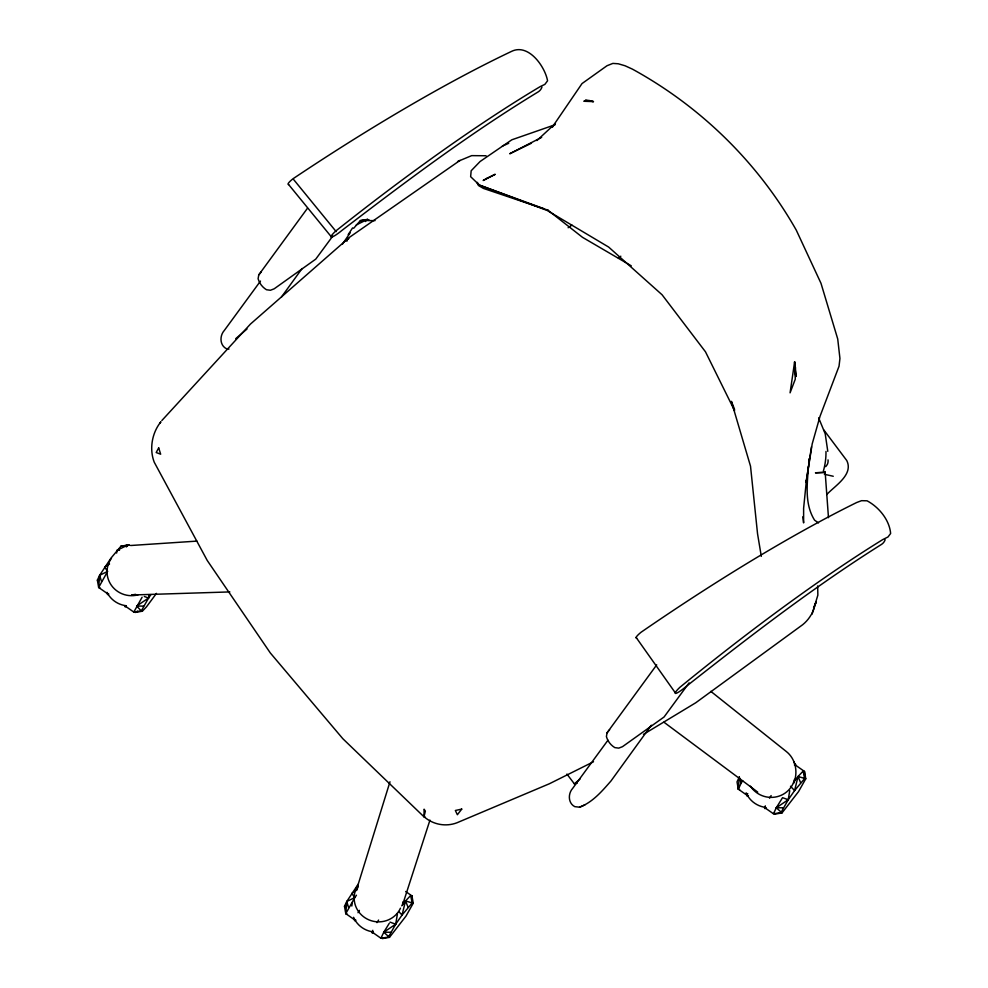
<?xml version="1.0" encoding="UTF-8"?>
<svg xmlns="http://www.w3.org/2000/svg" width="988" height="988" viewBox="0 0 988 988"><rect width="100%" height="100%" fill="white"/><g stroke="black" fill="none" stroke-linecap="round" stroke-linejoin="round"><path stroke-width="1.48" d="M424 816.829L424.111 809.209L425.359 811.123L424 816.829L342.836 738.715L270.317 652.957L207.233 560.468L154.252 462.236C149.361 449.589 151.732 434.325 159.698 423.37M795.772 376.49L794.624 361.83L790.079 392.841L795.278 379.194L794.624 361.83L795.772 376.49L795.439 367.178M808.48 466.101C807.245 484.206 804.393 503.942 814.581 520.194L818.521 522.899M808.69 463.174L808.999 458.778M402.783 902.032L402.561 904.909L429.953 820.114M108.766 593.973A26.935 2.482 -55 0 1 107.445 593.627L98.664 587.465L99.64 575.325L110.989 558.109L121.129 545.994L129.675 545.117L125.18 545.821M358.113 884.285L346.763 901.501L345.788 913.628L354.569 919.791A26.935 2.482 -55 0 0 355.89 920.137M411.712 898.932L411.947 895.906L405.673 891.509M739.629 789.523L738.32 789.177L741.148 783.138L739.296 777.037L738.32 789.177L747.101 795.328M806.418 480.291L803.615 508.252L803.615 522.899L802.812 516.773M116.646 553.058L117.029 550.328L128.354 544.771L126.303 546.932M811.481 446.774L806.06 482.514L812.198 443.896L820.015 416.331L839.034 366.227L839.936 358.446L837.725 338.995L821.003 283.334L796.266 230.13C757.858 162.44 700.628 106.531 632.419 69.135L625.046 65.764L618.253 63.775L612.881 63.405L607.015 65.727L582.018 83.572L552.193 127.279L555.429 123.414L536.892 140.568M126.341 606.274A26.935 2.482 -55 0 1 125.031 605.916L133.812 612.078L141.309 610.917L148.571 598.024L149.077 595.023M372.155 932.092L380.936 938.242L388.432 937.081L395.694 924.2L397.46 913.69M764.687 807.628L773.468 813.779L780.965 812.63L788.226 799.737L789.745 790.733M307.49 208.233L258.757 274.911L258.103 278.74A19.068 18.5 13.4 0 0 266.476 289.743L270.428 290.262L274.195 288.805L315.752 259.128L332.697 236.181M656.711 664.862L607.077 732.775L606.41 736.603A19.068 18.5 13.4 0 0 614.795 747.607L618.747 748.126L622.502 746.669L664.072 716.992L689.105 682.869M793.599 783.435C798.279 772.455 795.834 758.982 786.238 751.46L710.817 691.353M382.257 938.6L389.482 937.365L405.994 916.098L413.243 903.217L411.947 895.906L410.638 895.548L405.512 900.957L402.054 915.049L395.694 924.2L383.776 932.215L380.936 938.242M774.79 814.137L782.014 812.914L798.526 791.647L805.776 778.754L804.479 771.443L803.17 771.085L798.045 776.494L794.587 790.585L788.226 799.737L776.309 807.752L773.468 813.779M389.988 781.767L356.322 890.361L358.249 886.742M825.116 471.535L828.475 517.675M812.025 614.326L817.854 595.159L817.669 585.921M815.458 603.952L816.298 601.692L813.581 607.818M99.973 587.823L98.664 587.465L97.367 580.154L99.64 575.325L107.729 571.348M98.664 587.465L106.951 572.608M133.812 612.078L142.111 597.221M347.097 913.986L345.788 913.628L344.491 906.317L346.763 901.501L354.853 897.524L356.446 895.227M356.668 890.163L351.74 893.436L354.853 897.524L345.788 913.628L345.689 910.825M739.296 777.037L737.023 781.866L738.32 789.177L738.122 783.546M342.453 244.172L350.246 232.711M389.482 937.365L383.776 932.215L389.235 923.397M741.148 783.138L742.704 780.619M782.014 812.914L776.309 807.752L782.545 797.674L788.226 799.737M348.184 234.601L352.605 227.882M156.475 593.368L146.459 606.867L142.371 611.202L141.309 610.917L136.653 606.052L148.571 598.024L150.954 594.591M281.457 297.03L302.069 268.538M651.327 725.229L610.992 780.965C602.013 791.178 592.701 802.268 579.586 807.184L574.794 806.653C567.976 803.195 567.915 793.562 572.707 788.338L607.941 740.234M260.486 281.074L224.35 330.412C219.546 335.636 219.608 345.269 226.425 348.727L228.981 349.06M353.692 228.265L360.385 220.596L368.932 219.719M401.746 905.823L405.512 900.957L413.243 903.217M411.947 895.906L412.194 902.933L402.054 915.049L398.991 911.776M794.278 781.36L798.045 776.494L805.776 778.754M794.377 764.934A26.935 2.482 -55 0 1 795.698 765.292L804.479 771.443L804.726 778.47L794.587 790.585L790.499 786.226M258.757 274.911L261.301 271.873M607.077 732.775L609.621 729.737M161.834 420.555L250.47 324.052L349.542 237.268L459.988 160.427M365.56 221.534L367.61 219.361L360.385 220.596M826.771 494.519C834.885 485.775 853.706 474.709 846.778 460.556L823.881 430.027M235.712 338.686L247.025 328.992M566.927 774.073L574.374 783.855L580.03 779.013M541.659 137.357L509.722 153.758L531.458 143.211M618.377 258.004L620.822 256.213M568.137 227.734L571.929 225.079M424.828 816.594L424.334 816.94A31.542 30.603 13.4 0 0 456.864 822.819L549.39 783.756L593.504 761.76M555.17 124.71L511.821 139.802L480.106 161.501L471.165 170.763L470.634 176.679L478.661 184.386L477.229 182.348M343.886 241.862L348.801 238.59M109.545 564L104.617 567.26L106.951 570.323M643.484 734.343L695.75 702.764L802.75 624.651A36.976 35.864 13.2 0 0 811.247 614.622M585.662 100.331L583.834 101.258L593.43 101.603L589.046 100.455L585.662 100.331L593.43 101.603M356.285 224.931L367.61 219.361M137.653 611.189L135.134 612.437L142.371 611.202M457.605 161.501L471.671 155.635L486.096 155.758M579.586 807.184L584.982 804.8M502.336 146.101L508.709 143.297M574.374 783.855L577.177 783.138M123.414 545.981L128.354 544.771M135.591 594.331L131.639 595.011L229.846 591.923M361.435 220.88L364.436 220.41M130.614 545.512L196.908 541.115M117.029 550.328L119.511 550.267M136.653 606.052L143.581 606.101M776.309 807.752L783.237 807.801M383.776 932.215L390.705 932.264M367.474 220.571L375.02 220.633M824.35 474.252L833.255 476.265M121.129 545.994L122.179 546.278M97.367 580.154L98.417 580.438M344.491 906.317L345.541 906.601M548.105 210.222L483.428 188.412L478.464 185.509L477.13 182.904M144.31 596.48L148.571 598.024M390.013 922.125L395.694 924.2M543.758 208.641L478.587 184.793L547.105 210.432L608.657 247.074L662.084 294.782L705.494 351.827L734.603 410.712M631.27 265.821L582.463 237.305L547.673 209.975M663.924 722.191L757.734 792.104M293.461 179.334L336.167 231.612M288.632 184.558L331.56 237.108A11.905 1.791 -39.2 0 0 341.996 230.365C405.549 181.743 469.671 133.541 538.114 91.933A16.166 11.942 41.1 0 0 541.943 87.08M636.099 637.408L675.261 692.761M818.632 417.825L825.215 433.806L827.783 451.343M793.747 761.637L795.192 764.638M798.045 776.494L800.626 782.792M405.512 900.957L408.093 907.256M734.603 409.44L731.367 401.35L750.522 466.2L757.549 533.792L761.303 556.343M346.763 901.501L348.616 907.601M99.64 575.325L101.492 581.438M803.17 771.085L804.726 778.47M410.638 895.548L412.194 902.933M794.5 779.347A24.243 23.514 13.4 0 1 775.012 797.106A24.243 23.514 13.4 0 1 750.435 786.152M765.799 807.431A24.243 23.514 13.4 0 1 746.125 792.833M765.996 807.986A26.935 2.482 -55 0 1 765.33 805.85M769.516 798.193A26.935 2.482 -55 0 1 771.134 795.587M748.422 795.673A26.935 2.482 -55 0 1 747.743 793.562M346.887 241.245A24.243 23.514 13.4 0 1 347.776 238.318M400.486 908.17A24.243 23.514 13.4 0 1 367.091 919.001A24.243 23.514 13.4 0 1 357.73 885.717M373.266 931.894A24.243 23.514 13.4 0 1 353.593 917.296M351.827 906.045A24.243 23.514 13.4 0 1 352.321 903.02M373.464 932.45A26.935 2.482 -55 0 1 372.797 930.313M376.984 922.644A26.935 2.482 -55 0 1 378.602 920.05M358.002 912.714A26.935 2.482 -55 0 1 359.397 910.368M137.974 594.85A24.243 23.514 13.4 0 1 111.533 585.538A24.243 23.514 13.4 0 1 111.459 558.294M126.143 605.73A24.243 23.514 13.4 0 1 107.037 592.355M815.224 603.656A36.976 35.864 13.2 0 1 811.938 613.35M825.98 451.43A64.578 61.268 -74 0 1 823.387 471.041M331.56 237.108A11.905 1.791 -39.2 0 1 335.735 231.044A403.783 60.836 -39.2 0 1 540.251 86.586L544.845 84.4L547.562 80.806C545.043 66.579 528.444 43.003 511.512 51.401A406.192 67.456 -34.5 0 0 293.016 178.754A11.918 1.976 -34.5 0 0 288.62 184.558M636.643 638.137A11.905 1.951 -35.3 0 1 640.99 632.295A403.783 66.073 -35.3 0 1 856.67 502.522L861.536 500.681L867.069 500.805C878.9 507.103 889.472 519.923 890.633 533.508L887.977 536.99L882.852 539.534A406.192 60.145 -40 0 0 679.892 687.302A11.918 1.766 -40 0 0 675.743 693.428A11.918 1.766 -40 0 0 686.092 686.512C749.373 636.717 813.21 587.341 881.444 544.437A16.203 12.054 44.1 0 0 885.149 539.757M825.659 466.669A17.253 17.018 -24 0 0 827.401 464.261A8.62 8.509 -24 0 0 828.03 459.889M158.685 447.885L156.19 452.529L160.661 454.196L158.685 447.885M160.303 422.617L159.945 423.173L160.859 421.827L160.303 422.617M461.742 809.11L457.37 814.742L455.357 810.493L461.742 809.11M487.096 178.248L483.169 180.495L495.223 174.296L487.096 178.248M824.856 472.375L815.545 472.783L824.856 472.375"/></g></svg>
